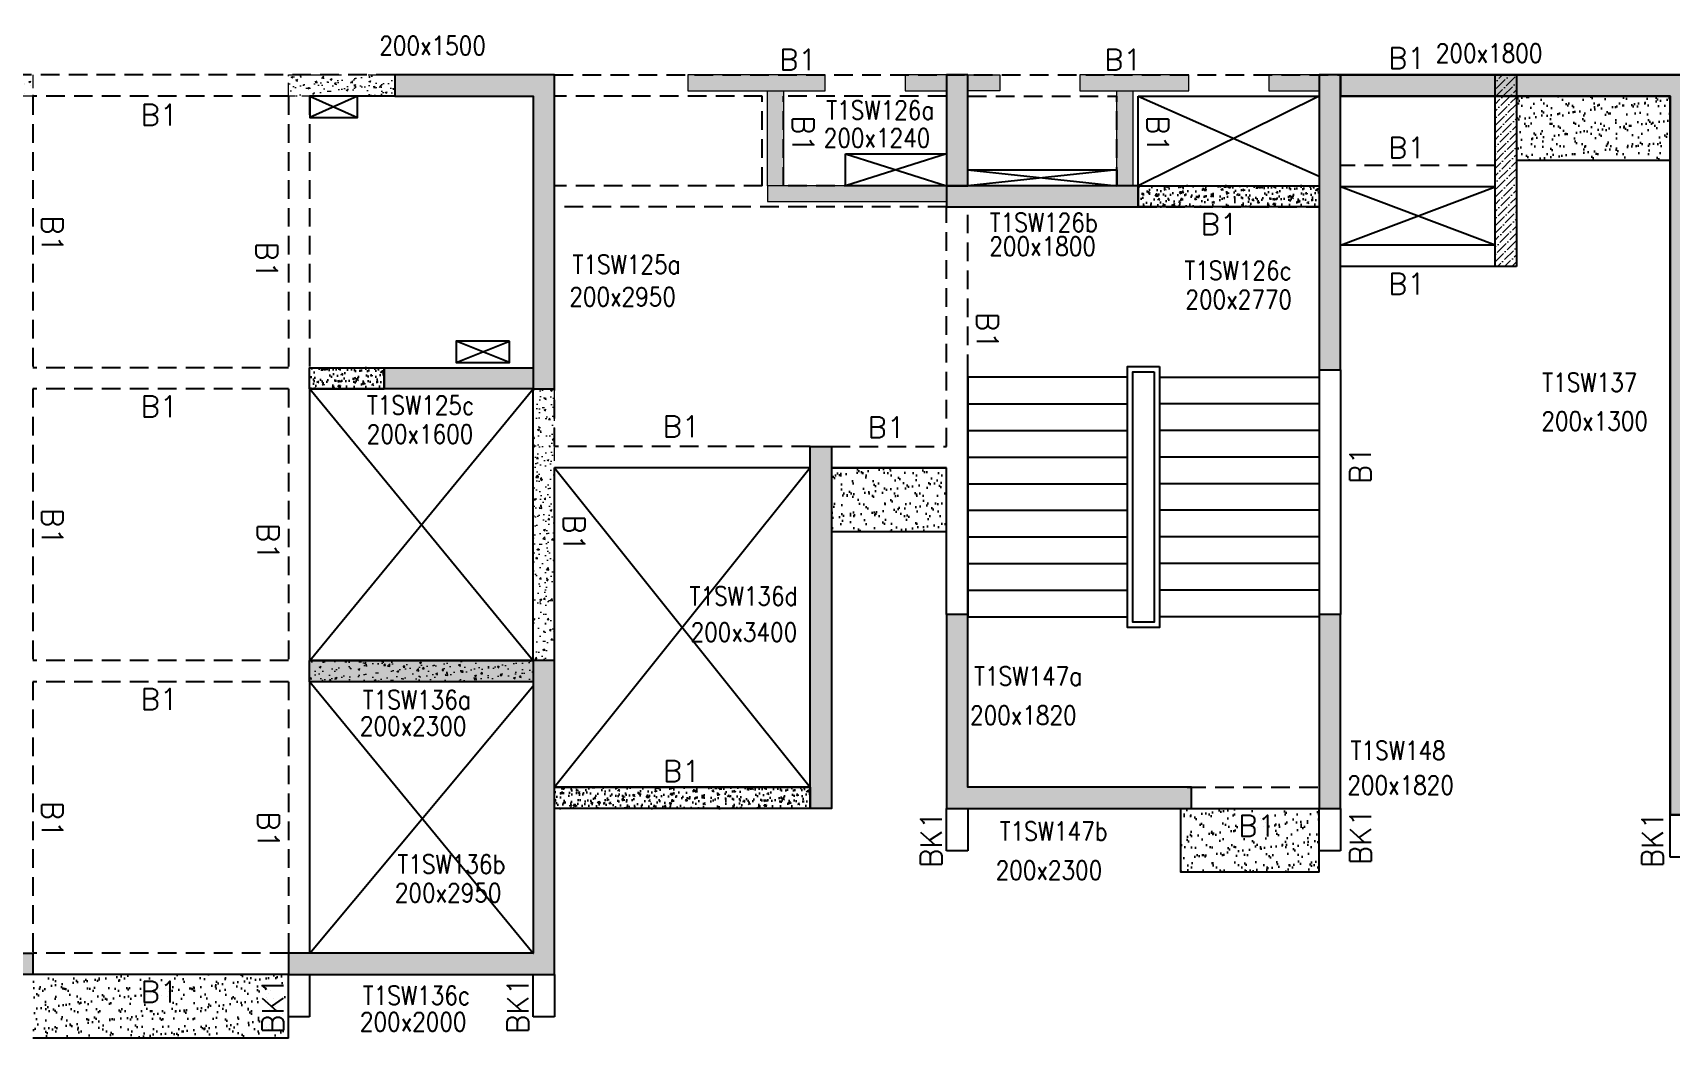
# Model space of a CAD drawing. Header units: millimetres. Extents: x 1078357 to 2594950, y -4969473 to -4636555.
# Drawn here: x 2351848 to 2367223, y -4665825 to -4656378 of the extents above; entities that cross this region are included whole.
import ezdxf

# ---------------------------------------------------------------- set-up
doc = ezdxf.new("R2010")
doc.units = ezdxf.units.MM
doc.header["$PDMODE"] = 35
for name, pattern in [('CENTER', [2, 1.25, -0.25, 0.25, -0.25]), ('CONTINOUS', [0]), ('HIDDEN', [0.375, 0.25, -0.125]), ('New Retail block$0$CONTINOUS', [0])]:
    doc.linetypes.add(name, pattern=pattern)
doc.layers.get('0').update_dxf_attribs({"lineweight": 0})
for name, color, linetype, lineweight in [('A-_ANOTDIMA_D-', 6, 'Continuous', 13), ('COL. NO.', 30, 'Continuous', 25), ('COL. SIZE', 7, 'Continuous', 25), ('HATCH', 8, 'Continuous', 30), ('Origin', 40, 'Continuous', 30), ('RCC UPSTAND', 43, 'Continuous', 30), ('S-NON STR RCC WALL', 8, 'Continuous', 0)]:
    doc.layers.add(name, color=color, linetype=linetype, lineweight=lineweight)
for name, color, linetype in [('B-200x650', 241, 'HIDDEN'), ('NON STR. RCC WALL', 6, 'Continuous'), ('S-COLUMN_SHEAR WALL', 1, 'Continuous'), ('S-CUT OUT', 3, 'Continuous'), ('S-PROJECTION', 54, 'New Retail block$0$CONTINOUS'), ('S-STAIR', 8, 'Continuous')]:
    doc.layers.add(name, color=color, linetype=linetype)
doc.styles.add('ROMANS', font='romans.shx', dxfattribs={"width": 0.85})
pattern_1 = [(50, (2313599.65, -4659626.93), (182.18467, -15.9391), [19.05, -209.55]), (355, (2313599.65, -4659626.93), (-35.2434, 191.05685), [15.24, -167.6406]), (100.45144, (2313614.83, -4659628.26), (146.94125, 175.11775), [16.19, -178.09024]), (46.1842, (2313599.65, -4659576.13), (271.079, -42.0423), [28.575, -314.325]), (96.63556, (2313622.24, -4659579.63), (237.4041, 247.4261), [24.285, -267.1356]), (351.18415, (2313599.65, -4659576.13), (237.4041, 247.4261), [22.86, -251.4597]), (21, (2313625.05, -4659588.83), (151.6144, -102.2652), [19.05, -209.55]), (326, (2313625.05, -4659588.83), (61.802, 184.188), [15.24, -167.64]), (71.45144, (2313637.68, -4659597.35), (213.4164, 81.9228), [16.19, -178.0899]), (37.5, (2313599.65, -4659626.93), (3.0886, 84.55504), [0, -165.608, 0, -170.18, 0, -168.275]), (7.5, (2313599.65, -4659626.93), (66.81966, 100.18057), [0, -97.028, 0, -161.798, 0, -64.135]), (327.5, (2313543.01, -4659626.93), (135.5906, -5.72874), [0, -63.5, 0, -198.12, 0, -262.89]), (317.5, (2313517.61, -4659626.93), (148.12918, 25.4265), [0, -82.55, 0, -131.572, 0, -186.69])]
pattern_2 = [(37.47015413, (-3912859.94, 23391802.68), (-4.72361136, 146.8264517), [0, -115.824, 0, -129.54, 0, -123.825]), (7.4701541, (-3912859.94, 23391802.68), (134.9689868, 214.9772528), [0, -62.484, 0, -104.394, 0, -40.005]), (327.47015413, (-3912953.67, 23391802.73), (237.29790347, 0.3075449), [0, -38.1, 0, -137.16, 0, -179.07]), (317.4701541, (-3912953.67, 23391802.73), (229.1017424, 66.759465), [0, -19.05, 0, -89.916, 0, -102.87])]

# ---------------------------------------------------------------- blocks, each defined once
blk = doc.blocks.new('G$CD63B60BD')
at = {"layer": 'COL. NO.', "linetype": 'Continuous', "style": 'ROMANS', "width": 0.85}
for s, p in [('T1SW126a', (75951, 6532, -320)), ('T1SW126b', (77486, 5476, -320)), ('T1SW125a', (73568, 5083, -320)), ('T1SW126c', (79314, 5025, -320)), ('T1SW137', (82673, 3974, -320)), ('T1SW125c', (71638, 3759, -320)), ('T1SW136d', (74667, 1967, 0)), ('T1SW147a', (77339, 1214, -320)), ('T1SW136a', (71599, 993, -320)), ('T1SW148', (80874, 516, -320)), ('T1SW147b', (77579, -243, -320)), ('T1SW136b', (71924, -552, -320)), ('T1SW136c', (71599, -1785, -320))]:
    blk.add_text(s, height=175, dxfattribs=at).set_placement(p)
at = {"layer": 'COL. SIZE', "linetype": 'Continuous', "style": 'ROMANS', "width": 0.85}
for s, p in [('200x1500', (71754, 7138, -320)), ('200x1800', (81674, 7067, -320)), ('200x1240', (75927, 6271, -320)), ('200x1800', (77482, 5253, -320)), ('200x2950', (73538, 4779, -320)), ('200x2770', (79323, 4753, -320)), ('200x1300', (82665, 3611, -320)), ('200x1600', (71636, 3489, -320)), ('200x3400', (74677, 1628, 0)), ('200x1820', (77301, 847, -320)), ('200x2300', (71572, 745, -320)), ('200x1820', (80843, 191, -320)), ('200x2300', (77541, -609, -320)), ('200x2950', (71900, -821, -320)), ('200x2000', (71572, -2033, -320))]:
    blk.add_text(s, height=175, dxfattribs=at).set_placement(p)

msp = doc.modelspace()

# ---------------------------------------------------------------- hatches: boundary and pattern name
at = {"ltscale": 700}
h = msp.add_hatch(dxfattribs=at)
h.set_pattern_fill('ANSI36', color=8, scale=15)
h.set_pattern_definition([(45, (3238950.164, -9363849.92), (25.25697034, 92.60889125), [119.0625, -23.8125, 0, -23.8125])])
h.paths.add_polyline_path([(2365777.8, -4658575.1), (2365777.8, -4656775.2), (2365577.8, -4656775.2), (2365577.8, -4658575.1)])
at = {"layer": 'HATCH'}
h = msp.add_hatch(dxfattribs=at)
h.set_pattern_fill('AR-SAND', color=8, scale=3, angle=179.97015)
h.set_pattern_definition([(37.4701541, (-1710615.52, 14025714.22), (-4.72361136, 146.8264517), [0, -115.824, 0, -129.54, 0, -123.825]), (7.4701541, (-1710615.52, 14025714.22), (134.9689868, 214.9772528), [0, -62.484, 0, -104.394, 0, -40.005]), (327.4701541, (-1710709.24, 14025714.27), (237.2979035, 0.3075449), [0, -38.1, 0, -137.16, 0, -179.07]), (317.4701541, (-1710709.24, 14025714.27), (229.1017424, 66.759465), [0, -19.05, 0, -89.916, 0, -102.87])])
h.paths.add_polyline_path([(2367222.7, -4656975.1), (2365777.7, -4656975), (2365777.7, -4657575.2), (2367222.7, -4657575.2)])
h = msp.add_hatch(dxfattribs=at)
h.set_pattern_fill('AR-SAND', color=8, scale=3, angle=179.97015)
h.set_pattern_definition([(37.47015413, (-2807840.23, 18709733.41), (-4.72361136, 146.8264517), [0, -115.824, 0, -129.54, 0, -123.825]), (7.4701541, (-2807840.23, 18709733.4), (134.9689868, 214.9772528), [0, -62.484, 0, -104.394, 0, -40.005]), (327.4701541, (-2807933.96, 18709733.46), (237.2979035, 0.3075449), [0, -38.1, 0, -137.16, 0, -179.07]), (317.4701541, (-2807933.96, 18709733.46), (229.1017424, 66.759465), [0, -19.05, 0, -89.916, 0, -102.87])])
h.paths.add_polyline_path([(2360427.7, -4660465.1), (2359347.7, -4660465.1), (2359347.7, -4661065.1), (2360427.7, -4661065.1)])
h = msp.add_hatch(dxfattribs=at)
h.set_pattern_fill('AR-SAND', color=8, scale=3, angle=179.97015)
h.set_pattern_definition(pattern_2)
h.paths.add_polyline_path([(2363927.7, -4664263.5), (2362627.7, -4664265.1), (2362627.7, -4663665.1), (2362687.7, -4663665.1), (2362727.7, -4663665.1), (2363927.7, -4663665.1), (2363927.7, -4664263.5)], is_closed=False)
h.paths.add_polyline_path([(2363520.4, -4663678.6), (2363153.8, -4663678.6), (2363153.8, -4663978.6), (2363520.4, -4663978.6)], flags=24)
h = msp.add_hatch(dxfattribs=at)
h.set_pattern_fill('AR-SAND', color=8, scale=3, angle=179.97015)
h.set_pattern_definition(pattern_2)
h.paths.add_polyline_path([(2351847.7, -4665225.1), (2354247.7, -4665225.1), (2354247.7, -4665825.1), (2351847.7, -4665825.1)])
at = {"layer": 'RCC UPSTAND', "linetype": 'CENTER', "ltscale": 700}
h = msp.add_hatch(dxfattribs=at)
h.set_pattern_fill('HONEY', color=8, scale=15)
h.set_pattern_definition([(0, (2286047.657, -4750426.6), (71.4375, 41.24446), [47.625, -95.25]), (120, (2286047.657, -4750426.6), (-71.4375, 41.24446), [47.625, -95.25]), (60, (2286047.657, -4750426.6), (2e-07, 82.48892), [-95.25, 47.625])])
h.paths.add_polyline_path([(2328072.7, -4648025.1), (2328072.7, -4647825.1), (2333472.7, -4647825.1), (2333472.7, -4652625.1), (2335922.7, -4652625.1), (2335922.7, -4647825.1), (2346522.7, -4647825.1), (2346522.7, -4652625.1), (2348972.7, -4652625.1), (2348972.7, -4647825.1), (2359572.7, -4647825.1), (2359572.7, -4652625.1), (2362022.7, -4652625.1), (2362022.7, -4647825.1), (2372622.7, -4647825.1), (2372622.7, -4652625.1), (2373947.7, -4652625.1), (2373947.7, -4654775.1), (2370072.7, -4654775.1), (2370072.7, -4656775.1), (2373947.7, -4656775.1), (2373947.7, -4658925.1), (2372622.7, -4658925.1), (2372622.7, -4663725.1), (2367222.7, -4663725.1), (2367222.7, -4656975.2), (2364127.7, -4656975.2), (2364127.7, -4656775.2), (2367422.7, -4656775.2), (2367422.7, -4663525.1), (2372422.7, -4663525.1), (2372422.7, -4658725.1), (2373747.7, -4658725.1), (2373747.7, -4656975.1), (2369872.7, -4656975.1), (2369872.7, -4654575.1), (2373747.7, -4654575.1), (2373747.7, -4652825.1), (2372422.7, -4652825.1), (2372422.7, -4648025.1), (2362222.7, -4648025.1), (2362222.7, -4652825.1), (2359372.7, -4652825.1), (2359372.7, -4648025.1), (2349172.7, -4648025.1), (2349172.7, -4652825.1), (2346322.7, -4652825.1), (2346322.7, -4648025.1), (2336122.7, -4648025.1), (2336122.7, -4652825.1), (2333272.7, -4652825.1), (2333272.7, -4648025.1)])
at = {"layer": 'RCC UPSTAND'}
h = msp.add_hatch(dxfattribs=at)
h.set_pattern_fill('AR-CONC', color=8, scale=20, angle=90)
h.set_pattern_definition([(140, (-845772.27, -7195234.71), (12.550427, 143.4520365), [15, -165]), (85, (-845772.27, -7195234.71), (-150.438427, -27.7502667), [12, -132]), (190.4514445, (-845771.23, -7195222.76), (-137.887998, 115.7017693), [12.7480384, -140.2284224]), (136.1842, (-845812.27, -7195234.71), (33.103856, 213.448266), [22.5, -247.5]), (186.6356355, (-845809.51, -7195216.93), (-194.82372, 186.932389), [19.122068, -210.342752]), (81.184164, (-845812.27, -7195234.71), (-194.82372, 186.932389), [18, -198]), (111, (-845802.27, -7195214.71), (80.523778, 119.3814104), [15, -165]), (56, (-845802.27, -7195214.71), (-145.030009, 48.6630664), [12, -132]), (161.4514447, (-845795.56, -7195204.76), (-64.5062306, 168.0444753), [12.748038, -140.2284224]), (127.5, (-845772.27, -7195234.713), (-66.57877077, 2.43197106), [0, -130.4, 0, -134, 0, -132.5]), (97.5, (-845772.27, -7195234.71), (-78.8823424, 52.6139075), [0, -76.4, 0, -127.4, 0, -50.5]), (57.5, (-845772.27, -7195279.313), (4.51097435, 106.7644872), [0, -50, 0, -156, 0, -207]), (47.5, (-845772.27, -7195299.31), (-20.0209965, 116.6372339), [0, -65, 0, -103.6, 0, -147])])
h.paths.add_polyline_path([(2363927.7, -4657815.2), (2363927.7, -4658015.2), (2362227.7, -4658015.2), (2362227.7, -4657815.2)])
h = msp.add_hatch(dxfattribs=at)
h.set_pattern_fill('AR-CONC', color=8, scale=20, angle=90)
h.set_pattern_definition([(140, (-854552.25, -7196944.72), (12.550427, 143.4520365), [15, -165]), (85, (-854552.25, -7196944.72), (-150.438427, -27.7502667), [12, -132]), (190.4514445, (-854551.2, -7196932.77), (-137.887998, 115.7017693), [12.7480384, -140.2284224]), (136.1842, (-854592.25, -7196944.72), (33.103856, 213.448266), [22.5, -247.5]), (186.6356355, (-854589.49, -7196926.93), (-194.82372, 186.932389), [19.122068, -210.342752]), (81.184164, (-854592.25, -7196944.72), (-194.82372, 186.932389), [18, -198]), (111, (-854582.25, -7196924.72), (80.523778, 119.3814104), [15, -165]), (56, (-854582.25, -7196924.72), (-145.030009, 48.6630664), [12, -132]), (161.4514447, (-854575.54, -7196914.77), (-64.5062306, 168.0444753), [12.748038, -140.2284224]), (127.5, (-854552.247, -7196944.72), (-66.57877077, 2.43197106), [0, -130.4, 0, -134, 0, -132.5]), (97.5, (-854552.25, -7196944.72), (-78.8823424, 52.6139075), [0, -76.4, 0, -127.4, 0, -50.5]), (57.5, (-854552.247, -7196989.32), (4.51097435, 106.7644872), [0, -50, 0, -156, 0, -207]), (47.5, (-854552.25, -7197009.32), (-20.0209965, 116.6372339), [0, -65, 0, -103.6, 0, -147])])
h.paths.add_polyline_path([(2355147.8, -4659525.2), (2355147.8, -4659725.2), (2354447.7, -4659725.2), (2354447.7, -4659525.2)])
h = msp.add_hatch(dxfattribs=at)
h.set_pattern_fill('AR-CONC', color=8, scale=20, angle=90)
h.set_pattern_definition([(140, (-850552.24, -7200884.71), (12.550427, 143.4520365), [15, -165]), (85, (-850552.24, -7200884.71), (-150.438427, -27.7502667), [12, -132]), (190.4514445, (-850551.2, -7200872.76), (-137.887998, 115.7017693), [12.7480384, -140.2284224]), (136.1842, (-850592.24, -7200884.71), (33.103856, 213.448266), [22.5, -247.5]), (186.6356355, (-850589.48, -7200866.92), (-194.82372, 186.932389), [19.122068, -210.342752]), (81.184164, (-850592.24, -7200884.7), (-194.82372, 186.932389), [18, -198]), (111, (-850582.24, -7200864.71), (80.523778, 119.3814104), [15, -165]), (56, (-850582.24, -7200864.71), (-145.030009, 48.6630664), [12, -132]), (161.4514447, (-850575.53, -7200854.76), (-64.5062306, 168.0444753), [12.748038, -140.2284224]), (127.5, (-850552.243, -7200884.71), (-66.57877077, 2.43197106), [0, -130.4, 0, -134, 0, -132.5]), (97.5, (-850552.24, -7200884.71), (-78.8823424, 52.6139075), [0, -76.4, 0, -127.4, 0, -50.5]), (57.5, (-850552.243, -7200929.31), (4.51097435, 106.7644872), [0, -50, 0, -156, 0, -207]), (47.5, (-850552.24, -7200949.31), (-20.0209965, 116.6372339), [0, -65, 0, -103.6, 0, -147])])
h.paths.add_polyline_path([(2359147.8, -4663465.2), (2359147.8, -4663665.2), (2356747.7, -4663665.2), (2356747.7, -4663465.2)])
at = {"layer": 'S-COLUMN_SHEAR WALL', "lineweight": 25}
h = msp.add_hatch(color=1, dxfattribs=at)
h.dxf.hatch_style = 1
h.paths.add_polyline_path([(2355247.8, -4656975.2), (2356547.8, -4656975.2), (2356547.8, -4659725.2), (2356747.8, -4659725.2), (2356747.8, -4656775.2), (2355247.8, -4656775.2)])
h = msp.add_hatch(color=1, dxfattribs=at)
h.dxf.hatch_style = 1
h.paths.add_polyline_path([(2360627.7, -4656775.2), (2360427.7, -4656775.2), (2360427.7, -4657815.2), (2360627.7, -4657815.2)])
h = msp.add_hatch(color=1, dxfattribs=at)
h.dxf.hatch_style = 1
h.paths.add_polyline_path([(2364127.8, -4656775.2), (2363927.8, -4656775.2), (2363927.8, -4659545.2), (2364127.8, -4659545.2)])
h = msp.add_hatch(color=1, dxfattribs=at)
h.dxf.hatch_style = 1
h.paths.add_polyline_path([(2360427.7, -4658015.2), (2362227.7, -4658015.2), (2362227.7, -4657815.2), (2360427.7, -4657815.2)])
h = msp.add_hatch(color=1, dxfattribs=at)
h.dxf.hatch_style = 1
h.paths.add_polyline_path([(2351647.8, -4662275.2), (2351647.8, -4662475.2), (2349547.7, -4662475.2), (2349547.7, -4665025.2), (2351847.8, -4665025.2), (2351847.8, -4665225.2), (2349347.7, -4665225.2), (2349347.8, -4659525.2), (2349547.8, -4659525.2), (2349547.7, -4662275.2)])
h = msp.add_hatch(color=1, dxfattribs=at)
h.dxf.hatch_style = 1
h.paths.add_polyline_path([(2356547.8, -4659525.2), (2356547.8, -4659725.2), (2355147.8, -4659725.2), (2355147.8, -4659525.2)])
h = msp.add_hatch(color=1, dxfattribs=at)
h.dxf.hatch_style = 1
h.paths.add_polyline_path([(2359147.8, -4660265.2), (2359147.8, -4663665.2), (2359347.8, -4663665.2), (2359347.8, -4660265.2)])
h = msp.add_hatch(color=1, dxfattribs=at)
h.dxf.hatch_style = 1
h.paths.add_polyline_path([(2360427.7, -4663665.2), (2362727.7, -4663665.2), (2362727.7, -4663465.2), (2360627.7, -4663465.2), (2360627.7, -4661845.2), (2360427.7, -4661845.2)])
h = msp.add_hatch(color=1, dxfattribs=at)
h.dxf.hatch_style = 1
h.paths.add_polyline_path([(2364127.8, -4661845.2), (2363927.8, -4661845.2), (2363927.8, -4663665.2), (2364127.8, -4663665.2)])
h = msp.add_hatch(color=1, dxfattribs=at)
h.dxf.hatch_style = 1
h.paths.add_polyline_path([(2354247.8, -4665225.2), (2356747.7, -4665225.2), (2356747.7, -4662275.2), (2356547.7, -4662275.1), (2356547.7, -4662475.1), (2356547.7, -4665025.2), (2354247.8, -4665025.2), (2354247.8, -4665225.2)], is_closed=False)
h = msp.add_hatch(color=1, dxfattribs=at)
h.dxf.hatch_style = 1
h.paths.add_polyline_path([(2354247.8, -4665225.2), (2356747.7, -4665225.2), (2356747.7, -4662275.2), (2356547.7, -4662275.1), (2356547.7, -4665025.2), (2354247.8, -4665025.2), (2354247.8, -4665225.2)], is_closed=False)
h = msp.add_hatch(color=1, dxfattribs=at)
h.dxf.hatch_style = 1
h.paths.add_polyline_path([(2354447.7, -4662275.1), (2356547.7, -4662275.1), (2356547.7, -4662475.1), (2354447.7, -4662475.1)])
at = {"layer": 'S-NON STR RCC WALL', "linetype": 'HIDDEN', "ltscale": 500}
h = msp.add_hatch(dxfattribs=at)
h.set_pattern_fill('AR-CONC', color=256, angle=180)
h.set_pattern_definition([(50, (1219874.92, 24392.26), (182.184669, -15.9390855), [19.05, -209.55]), (355, (1219874.92, 24392.26), (-35.2434214, 191.056845), [15.24, -167.640584]), (100.4514447, (1219890.1, 24390.93), (146.941247, 175.117752), [16.190009, -178.0902446]), (46.1842, (1219874.92, 24443.06), (271.079041, -42.042328), [28.575, -314.325]), (96.6355576, (1219897.5, 24439.56), (237.404134, 247.426125), [24.285023, -267.135608]), (351.184151, (1219874.92, 24443.06), (237.404134, 247.426125), [22.859967, -251.459732]), (21, (1219900.32, 24430.36), (151.6143913, -102.265198), [19.05, -209.55]), (326, (1219900.32, 24430.36), (61.802028, 184.187966), [15.24, -167.64]), (71.451445, (1219912.95, 24421.84), (213.416419, 81.922769), [16.190009, -178.0899376]), (37.5, (1219874.92, 24392.26), (3.08860325, 84.5550389), [0, -165.608, 0, -170.18, 0, -168.275]), (7.5, (1219874.92, 24392.26), (66.8196625, 100.1805748), [0, -97.028, 0, -161.798, 0, -64.135]), (327.5, (1219818.276, 24392.26), (135.5905952, -5.728744), [0, -63.5, 0, -198.12, 0, -262.89]), (317.5, (1219792.88, 24392.26), (148.1291814, 25.426491), [0, -82.55, 0, -131.572, 0, -186.69])])
h.paths.add_polyline_path([(2350747.8, -4656775.2), (2351847.8, -4656775.2), (2351847.8, -4656975.2), (2350747.8, -4656975.2)])
h = msp.add_hatch(dxfattribs=at)
h.set_pattern_fill('AR-CONC', color=256, angle=180)
h.set_pattern_definition([(50, (1216374.93, 24392.26), (182.184669, -15.9390855), [19.05, -209.55]), (355, (1216374.93, 24392.26), (-35.2434214, 191.056845), [15.24, -167.640584]), (100.4514447, (1216390.12, 24390.93), (146.941247, 175.117752), [16.190009, -178.0902446]), (46.1842, (1216374.93, 24443.06), (271.079041, -42.042328), [28.575, -314.325]), (96.6355576, (1216397.52, 24439.56), (237.404134, 247.426125), [24.285023, -267.135608]), (351.184151, (1216374.93, 24443.06), (237.404134, 247.426125), [22.859967, -251.459732]), (21, (1216400.33, 24430.36), (151.6143913, -102.265198), [19.05, -209.55]), (326, (1216400.33, 24430.36), (61.802028, 184.187966), [15.24, -167.64]), (71.451445, (1216412.97, 24421.84), (213.416419, 81.922769), [16.190009, -178.0899376]), (37.5, (1216374.934, 24392.26), (3.08860325, 84.5550389), [0, -165.608, 0, -170.18, 0, -168.275]), (7.5, (1216374.93, 24392.26), (66.8196625, 100.1805748), [0, -97.028, 0, -161.798, 0, -64.135]), (327.5, (1216318.29, 24392.26), (135.5905952, -5.728744), [0, -63.5, 0, -198.12, 0, -262.89]), (317.5, (1216292.89, 24392.26), (148.1291814, 25.426491), [0, -82.55, 0, -131.572, 0, -186.69])])
h.paths.add_polyline_path([(2354247.8, -4656775.2), (2355247.8, -4656775.2), (2355247.8, -4656975.2), (2354247.8, -4656975.2)])
at = {"layer": 'S-NON STR RCC WALL', "ltscale": 700}
h = msp.add_hatch(dxfattribs=at)
h.set_pattern_fill('AR-CONC', color=256, angle=180)
h.set_pattern_definition([(50, (1208031.53, -73309.23), (182.184669, -15.9390855), [19.05, -209.55]), (355, (1208031.53, -73309.23), (-35.2434214, 191.056845), [15.24, -167.640584]), (100.4514447, (1208046.72, -73310.56), (146.941247, 175.117752), [16.190009, -178.0902446]), (46.1842, (1208031.53, -73258.43), (271.079041, -42.042328), [28.575, -314.325]), (96.6355576, (1208054.12, -73261.93), (237.404134, 247.426125), [24.285023, -267.135608]), (351.184151, (1208031.53, -73258.43), (237.404134, 247.426125), [22.859967, -251.459732]), (21, (1208056.93, -73271.13), (151.6143913, -102.265198), [19.05, -209.55]), (326, (1208056.93, -73271.13), (61.802028, 184.187966), [15.24, -167.64]), (71.451445, (1208069.57, -73279.65), (213.416419, 81.922769), [16.190009, -178.0899376]), (37.5, (1208031.535, -73309.23), (3.08860325, 84.5550389), [0, -165.608, 0, -170.18, 0, -168.275]), (7.5, (1208031.535, -73309.23), (66.8196625, 100.1805748), [0, -97.028, 0, -161.798, 0, -64.135]), (327.5, (1207974.89, -73309.23), (135.5905952, -5.728744), [0, -63.5, 0, -198.12, 0, -262.89]), (317.5, (1207949.49, -73309.23), (148.1291814, 25.426491), [0, -82.55, 0, -131.572, 0, -186.69])])
h.paths.add_polyline_path([(2363452.8, -4656925.2), (2363927.8, -4656925.2), (2363927.8, -4656775.2), (2363452.8, -4656775.2)])
h.paths.add_polyline_path([(2358747.8, -4656925.2), (2358897.8, -4656925.2), (2358897.8, -4657815.2), (2358747.8, -4657815.2)])
h.paths.add_polyline_path([(2361677.8, -4656925.2), (2362702.8, -4656925.2), (2362702.8, -4656775.2), (2361677.8, -4656775.2)])
h.paths.add_polyline_path([(2360627.8, -4656775.2), (2360927.8, -4656775.2), (2360927.8, -4656925.2), (2360627.8, -4656925.2)])
h.paths.add_polyline_path([(2358747.8, -4657965.2), (2360427.8, -4657965.2), (2360427.8, -4657815.2), (2358747.8, -4657815.2)])
h.paths.add_polyline_path([(2360037.8, -4656925.2), (2360427.8, -4656925.2), (2360427.8, -4656775.2), (2360037.8, -4656775.2)])
h.paths.add_polyline_path([(2357997.8, -4656925.2), (2359287.8, -4656925.2), (2359287.8, -4656775.2), (2357997.8, -4656775.2)])
h.paths.add_polyline_path([(2362027.8, -4656925.2), (2362177.8, -4656925.2), (2362177.8, -4657815.2), (2362027.8, -4657815.2)])
at = {"layer": 'S-NON STR RCC WALL', "linetype": 'HIDDEN', "ltscale": 500}
h = msp.add_hatch(dxfattribs=at)
h.set_pattern_fill('AR-CONC', color=256, angle=180)
h.set_pattern_definition(pattern_1)
h.paths.add_polyline_path([(2356747.8, -4659725.2), (2356547.8, -4659725.2), (2356547.8, -4662275.2), (2356747.8, -4662275.2)])
h = msp.add_hatch(dxfattribs=at)
h.set_pattern_fill('AR-CONC', color=256, angle=180)
h.set_pattern_definition(pattern_1)
h.paths.add_polyline_path([(2354447.8, -4662275.2), (2356547.8, -4662275.2), (2356547.8, -4662475.2), (2354447.8, -4662475.2)])

# ---------------------------------------------------------------- linework, layer by layer
at = {"layer": 'B-200x650', "linetype": 'HIDDEN', "ltscale": 700}
for p, q in [((2355247.8, -4656775.1, 0), (2350747.8, -4656775.1, 0)), ((2356747.7, -4656775.1, 0), (2365577.7, -4656775.1, 0)), ((2365777.7, -4656775.1, 0), (2369772.7, -4656775.1, 0)), ((2351847.7, -4656975.1, 0), (2351847.7, -4659525.1, 0)), ((2354247.7, -4656975.1, 0), (2351847.7, -4656975.1, 0)), ((2354247.7, -4656975.1, 0), (2354247.7, -4659525.1, 0)), ((2354447.7, -4656975.1, 0), (2354447.7, -4659525.1, 0)), ((2358697.8, -4656975.1, 0), (2356747.7, -4656975.1, 0)), ((2358697.8, -4657815.1, 0), (2358697.8, -4656975.1, 0)), ((2360427.7, -4656975.1, 0), (2358897.8, -4656975.1, 0)), ((2358897.8, -4657815.1, 0), (2358897.8, -4656975.1, 0)), ((2360627.7, -4656975.1, 0), (2362027.7, -4656975.1, 0)), ((2362027.7, -4657815.1, 0), (2362027.7, -4656975.1, 0)), ((2364127.8, -4656975.1, 0), (2365577.7, -4656975.1, 0)), ((2365577.7, -4657625.1, 0), (2364127.7, -4657625.1, 0)), ((2358697.8, -4657815.1, 0), (2356747.8, -4657815.1, 0)), ((2360427.7, -4657815.1, 0), (2358897.8, -4657815.1, 0)), ((2360427.7, -4658015.1, 0), (2356747.8, -4658015.1, 0)), ((2360427.7, -4660265.1, 0), (2360427.7, -4658015.1, 0)), ((2360627.7, -4659575.1, 0), (2360627.7, -4658015.1, 0)), ((2362227.7, -4658015.2, 0), (2363927.7, -4658015.2, 0)), ((2354247.7, -4659525.1, 0), (2351847.7, -4659525.1, 0)), ((2354447.7, -4659525.1, 0), (2355147.8, -4659525.1, 0)), ((2351847.7, -4659725.1, 0), (2351847.7, -4662275.1, 0)), ((2354247.7, -4659725.1, 0), (2351847.7, -4659725.1, 0)), ((2354247.7, -4659725.1, 0), (2354247.7, -4662275.1, 0)), ((2356747.7, -4660265.1, 0), (2356747.7, -4659725.1, 0)), ((2359147.8, -4660265.1, 0), (2356747.7, -4660265.1, 0)), ((2359347.8, -4660265.1, 0), (2360427.7, -4660265.1, 0)), ((2354247.7, -4662275.1, 0), (2351847.7, -4662275.1, 0)), ((2351847.7, -4662475.1, 0), (2351847.7, -4665065.1, 0)), ((2354247.7, -4662475.1, 0), (2351847.7, -4662475.1, 0)), ((2354247.7, -4662475.1, 0), (2354247.7, -4665065.1, 0)), ((2362687.7, -4663465.1, 0), (2363927.7, -4663465.1, 0)), ((2354247.7, -4665025.1, 0), (2351847.7, -4665025.1, 0))]:
    msp.add_line(p, q, dxfattribs=at)
at = {"layer": 'B-200x650', "linetype": 'CONTINOUS', "ltscale": 700}
for p, q in [((2355247.8, -4656975.1, 0), (2354447.7, -4656975.1, 0)), ((2362227.7, -4657815.1, 0), (2362227.7, -4656975.1, 0)), ((2362227.7, -4656975.1, 0), (2363927.8, -4656975.1, 0)), ((2365777.7, -4656975.1, 0), (2367222.8, -4656975.1, 0)), ((2362227.7, -4657815.2, 0), (2363927.7, -4657815.2, 0)), ((2360627.7, -4661845.1, 0), (2360627.7, -4659575.1, 0)), ((2354447.7, -4659725.1, 0), (2354447.7, -4662275.1, 0)), ((2354447.7, -4659725.1, 0), (2355147.8, -4659725.2, 0)), ((2356547.7, -4662275.1, 0), (2356547.7, -4659725.1, 0)), ((2359147.8, -4660465.1, 0), (2356747.7, -4660465.1, 0)), ((2356747.7, -4662275.1, 0), (2356747.7, -4660465.1, 0)), ((2359347.8, -4660465.1, 0), (2360427.7, -4660465.1, 0)), ((2360427.7, -4661845.1, 0), (2360427.7, -4660465.1, 0)), ((2356547.7, -4662275.1, 0), (2354447.7, -4662275.1, 0)), ((2354447.7, -4662475.1, 0), (2354447.7, -4665025.1, 0)), ((2356547.7, -4662475.1, 0), (2354447.7, -4662475.1, 0)), ((2359147.8, -4663465.1, 0), (2356747.7, -4663465.1, 0)), ((2359147.8, -4663665.2, 0), (2356747.7, -4663665.2, 0)), ((2360427.7, -4664065.1, 0), (2360427.7, -4663665.1, 0)), ((2360627.7, -4663665.1, 0), (2360627.7, -4664065.1, 0)), ((2362687.7, -4663665.1, 0), (2363927.7, -4663665.1, 0)), ((2363927.7, -4664065.1, 0), (2363927.7, -4663665.1, 0)), ((2364127.7, -4663665.1, 0), (2364127.7, -4664065.1, 0)), ((2367222.7, -4664125.1, 0), (2367222.7, -4663725.1, 0)), ((2360627.7, -4664065.1, 0), (2360427.7, -4664065.1, 0)), ((2364127.7, -4664065.1, 0), (2363927.7, -4664065.1, 0)), ((2367422.7, -4664125.1, 0), (2367222.7, -4664125.1, 0)), ((2354247.7, -4665225.1, 0), (2351847.7, -4665225.1, 0)), ((2354247.7, -4665625.1, 0), (2354247.7, -4665225.1, 0)), ((2354447.7, -4665225.1, 0), (2354447.7, -4665625.1, 0)), ((2356547.7, -4665625.1, 0), (2356547.7, -4665225.1, 0)), ((2356747.7, -4665225.1, 0), (2356747.7, -4665625.1, 0)), ((2354447.7, -4665625.1, 0), (2354247.7, -4665625.1, 0)), ((2356747.7, -4665625.1, 0), (2356547.7, -4665625.1, 0))]:
    msp.add_line(p, q, dxfattribs=at)
at = {"layer": 'B-200x650', "linetype": 'Continuous', "ltscale": 700}
for p, q in [((2365577.7, -4657825.1, 0), (2364127.7, -4657825.1, 0)), ((2365577.7, -4658375.1, 0), (2364127.7, -4658375.1, 0)), ((2365577.7, -4658575.1, 0), (2364127.7, -4658575.1, 0)), ((2363927.8, -4659545.1, 0), (2363927.8, -4661845.1, 0)), ((2364127.8, -4659545.1, 0), (2364127.8, -4661845.1, 0))]:
    msp.add_line(p, q, dxfattribs=at)
at = {"layer": 'NON STR. RCC WALL', "elevation": 0}
for points in [[(2363927.7, -4657815.2), (2363927.7, -4658015.2), (2362227.7, -4658015.2), (2362227.7, -4657815.2)], [(2355147.8, -4659525.2), (2355147.8, -4659725.2), (2354447.7, -4659725.2), (2354447.7, -4659525.2)], [(2359147.8, -4663465.2), (2359147.8, -4663665.2), (2356747.7, -4663665.2), (2356747.7, -4663465.2)]]:
    msp.add_lwpolyline(points, close=True, dxfattribs=at)
at = {"layer": 'Origin', "ltscale": 700}
msp.add_point((2356547.7, -4665025.2, 0), dxfattribs=at)
at = {"layer": 'RCC UPSTAND', "color": 1, "elevation": 0}
msp.add_lwpolyline([(2372622.7, -4663725.1), (2367222.7, -4663725.1), (2367222.7, -4656975.2), (2364127.7, -4656975.2), (2364127.7, -4656775.2), (2367422.7, -4656775.2)], dxfattribs=at)
at = {"layer": 'S-COLUMN_SHEAR WALL', "color": 1, "lineweight": 25}
msp.add_line((2362227.7, -4657815.2, 0), (2362227.7, -4658015.2, 0), dxfattribs=at)
at = {"layer": 'S-COLUMN_SHEAR WALL', "color": 1, "lineweight": 25, "elevation": 0}
for points in [[(2355247.8, -4656975.2), (2356547.8, -4656975.2), (2356547.8, -4659725.2), (2356747.8, -4659725.2), (2356747.8, -4656775.2), (2355247.8, -4656775.2), (2355247.8, -4656975.2)], [(2354247.8, -4665225.2), (2356747.7, -4665225.2), (2356747.7, -4662275.2), (2356547.7, -4662275.1), (2356547.7, -4665025.2), (2354247.8, -4665025.2), (2354247.8, -4665225.2)]]:
    msp.add_lwpolyline(points, dxfattribs=at)
for points in [[(2360627.7, -4656775.2), (2360427.7, -4656775.2), (2360427.7, -4657815.2), (2360627.7, -4657815.2)], [(2364127.8, -4656775.2), (2363927.8, -4656775.2), (2363927.7, -4659545.2), (2364127.7, -4659545.2)], [(2365777.8, -4658575.1), (2365577.8, -4658575.1), (2365577.8, -4656775.2), (2365777.8, -4656775.2)], [(2360427.7, -4658015.2), (2362227.7, -4658015.2), (2362227.7, -4657815.2), (2360427.7, -4657815.2)], [(2351647.8, -4662275.2), (2351647.8, -4662475.2), (2349547.7, -4662475.2), (2349547.7, -4665025.2), (2351847.8, -4665025.2), (2351847.8, -4665225.2), (2349347.7, -4665225.2), (2349347.8, -4659525.2), (2349547.8, -4659525.2), (2349547.7, -4662275.2)], [(2356547.8, -4659525.2), (2356547.8, -4659725.2), (2355147.8, -4659725.2), (2355147.8, -4659525.2)], [(2359147.8, -4660265.2), (2359347.8, -4660265.2), (2359347.8, -4663665.2), (2359147.8, -4663665.2)], [(2360427.7, -4663665.2), (2362727.7, -4663665.2), (2362727.7, -4663465.2), (2360627.7, -4663465.2), (2360627.7, -4661845.2), (2360427.7, -4661845.2)], [(2364127.8, -4661845.2), (2363927.8, -4661845.2), (2363927.8, -4663665.2), (2364127.8, -4663665.2)], [(2354447.7, -4662275.1), (2356547.7, -4662275.1), (2356547.7, -4662475.1), (2354447.7, -4662475.1)]]:
    msp.add_lwpolyline(points, close=True, dxfattribs=at)
at = {"layer": 'S-CUT OUT', "ltscale": 700}
for p, q in [((2354447.8, -4656975.1, 0), (2354897.8, -4657175.1, 0)), ((2354897.8, -4656975.1, 0), (2354447.8, -4657175.1, 0)), ((2355822.8, -4659475.1, 0), (2356322.8, -4659275.1, 0)), ((2356322.8, -4659475.1, 0), (2355822.8, -4659275.1, 0))]:
    msp.add_line(p, q, dxfattribs=at)
at = {"layer": 'S-CUT OUT'}
for p, q in [((2362227.8, -4656975.2, 0), (2363927.8, -4657725.2, 0)), ((2363927.8, -4656975.2, 0), (2362227.8, -4657815.2, 0)), ((2359477.8, -4657515.1, 0), (2360427.8, -4657815.2, 0)), ((2360427.8, -4657515.1, 0), (2359477.8, -4657815.1, 0)), ((2362027.8, -4657665.1, 0), (2360627.8, -4657815.2, 0)), ((2360627.8, -4657665.1, 0), (2362027.8, -4657815.2, 0)), ((2364127.8, -4658375.1, 0), (2365577.8, -4657825.1, 0)), ((2365577.8, -4658375.1, 0), (2364127.8, -4657825.1, 0))]:
    msp.add_line(p, q, dxfattribs=at)
at = {"layer": 'S-CUT OUT', "ltscale": 700, "elevation": 0}
for points in [[(2354897.8, -4656975.1), (2354447.8, -4656975.1), (2354447.8, -4657175.1), (2354897.8, -4657175.1)], [(2356322.8, -4659275.1), (2355822.8, -4659275.1), (2355822.8, -4659475.1), (2356322.8, -4659475.1)]]:
    msp.add_lwpolyline(points, close=True, dxfattribs=at)
at = {"layer": 'S-CUT OUT', "elevation": 0}
for points in [[(2359477.8, -4657515.1), (2360427.8, -4657515.1), (2360427.8, -4657815.1), (2359477.8, -4657815.1)], [(2360627.8, -4657665.1), (2362027.8, -4657665.1), (2362027.8, -4657815.1), (2360627.8, -4657815.1)]]:
    msp.add_lwpolyline(points, close=True, dxfattribs=at)
for points in [[(2354447.8, -4662275.2), (2356547.8, -4659725.2)], [(2354447.8, -4659725.2), (2356547.8, -4662275.2)], [(2359147.8, -4660465.2), (2356747.8, -4663465.2)], [(2356747.8, -4660465.2), (2359147.8, -4663465.2)], [(2354447.8, -4662475.2), (2356547.8, -4665025.2)], [(2354447.8, -4665025.2), (2356547.8, -4662515.1)]]:
    msp.add_lwpolyline(points, dxfattribs=at)
at = {"layer": 'S-NON STR RCC WALL', "linetype": 'HIDDEN', "ltscale": 500, "elevation": 0}
for points in [[(2350747.8, -4656775.2), (2351847.8, -4656775.2), (2351847.8, -4656975.2), (2350747.8, -4656975.2)], [(2354247.8, -4656775.2), (2355247.8, -4656775.2), (2355247.8, -4656975.2), (2354247.8, -4656975.2)], [(2356747.8, -4659725.2), (2356547.8, -4659725.2), (2356547.8, -4662275.2), (2356747.8, -4662275.2)], [(2354447.8, -4662275.2), (2356547.8, -4662275.2), (2356547.8, -4662475.2), (2354447.8, -4662475.2)]]:
    msp.add_lwpolyline(points, close=True, dxfattribs=at)
at = {"layer": 'S-NON STR RCC WALL', "ltscale": 700, "elevation": 0}
for points in [[(2357997.8, -4656925.2), (2359287.8, -4656925.2), (2359287.8, -4656775.2), (2357997.8, -4656775.2)], [(2360037.8, -4656925.2), (2360427.8, -4656925.2), (2360427.8, -4656775.2), (2360037.8, -4656775.2)], [(2360627.8, -4656775.2), (2360927.8, -4656775.2), (2360927.8, -4656925.2), (2360627.8, -4656925.2)], [(2361677.8, -4656925.2), (2362702.8, -4656925.2), (2362702.8, -4656775.2), (2361677.8, -4656775.2)], [(2363452.8, -4656925.2), (2363927.8, -4656925.2), (2363927.8, -4656775.2), (2363452.8, -4656775.2)], [(2358747.8, -4656925.2), (2358897.8, -4656925.2), (2358897.8, -4657815.2), (2358747.8, -4657815.2)], [(2362027.8, -4656925.2), (2362177.8, -4656925.2), (2362177.8, -4657815.2), (2362027.8, -4657815.2)], [(2358747.8, -4657965.2), (2360427.8, -4657965.2), (2360427.8, -4657815.2), (2358747.8, -4657815.2)]]:
    msp.add_lwpolyline(points, close=True, dxfattribs=at)
at = {"layer": 'S-PROJECTION'}
for p, q in [((2365777.7, -4657575.1, 0), (2367222.7, -4657575.1, 0)), ((2363927.7, -4664263.5, 0), (2363927.7, -4664065.1, 0)), ((2354247.7, -4665825.1, 0), (2354247.7, -4665625.1, 0)), ((2354247.7, -4665825.1, 0), (2351847.7, -4665825.1, 0))]:
    msp.add_line(p, q, dxfattribs=at)
at = {"layer": 'S-PROJECTION', "elevation": 0}
msp.add_lwpolyline([(2360427.7, -4660465.1), (2359347.7, -4660465.1), (2359347.7, -4661065.1), (2360427.7, -4661065.1)], close=True, dxfattribs=at)
msp.add_lwpolyline([(2363927.7, -4664263.5), (2362627.7, -4664265.1), (2362627.7, -4663665.1)], dxfattribs=at)
at = {"layer": 'S-STAIR', "elevation": 0}
for points in [[(2362427.8, -4659515.2), (2362427.8, -4661965.2), (2362127.8, -4661965.2), (2362127.8, -4659515.2)], [(2362377.8, -4659565.2), (2362377.8, -4661915.2), (2362177.8, -4661915.2), (2362177.8, -4659565.2)]]:
    msp.add_lwpolyline(points, close=True, dxfattribs=at)
for points in [[(2362127.8, -4659615.2), (2360627.8, -4659615.2)], [(2360627.8, -4659615.2), (2360627.8, -4661865.2), (2362127.8, -4661865.2)], [(2362427.8, -4659615.2), (2363927.8, -4659615.2)], [(2363927.8, -4659615.2), (2363927.8, -4661865.2), (2362427.8, -4661865.2)], [(2360627.8, -4659865.2), (2362127.8, -4659865.2)], [(2363927.8, -4659865.2), (2362427.8, -4659865.2)], [(2360627.8, -4660115.2), (2362127.8, -4660115.2)], [(2363927.8, -4660115.2), (2362427.8, -4660115.2)], [(2360627.8, -4660365.2), (2362127.8, -4660365.2)], [(2363927.8, -4660365.2), (2362427.8, -4660365.2)], [(2360627.8, -4660615.2), (2362127.8, -4660615.2)], [(2363927.8, -4660615.2), (2362427.8, -4660615.2)], [(2360627.8, -4660865.2), (2362127.8, -4660865.2)], [(2363927.8, -4660865.2), (2362427.8, -4660865.2)], [(2360627.8, -4661115.2), (2362127.8, -4661115.2)], [(2363927.8, -4661115.2), (2362427.8, -4661115.2)], [(2360627.8, -4661365.2), (2362127.8, -4661365.2)], [(2363927.8, -4661365.2), (2362427.8, -4661365.2)], [(2360627.8, -4661615.2), (2362127.8, -4661615.2)], [(2363927.8, -4661615.2), (2362427.8, -4661615.2)]]:
    msp.add_lwpolyline(points, dxfattribs=at)

# ---------------------------------------------------------------- block references
at = {"layer": 'A-_ANOTDIMA_D-', "color": 2, "ltscale": 700}
msp.add_blockref('G$CD63B60BD', (2283347.7, -4663725.1, 0), dxfattribs=at)

# ---------------------------------------------------------------- texts
at = {"layer": 'B-200x650', "linetype": 'HIDDEN', "ltscale": 500, "style": 'ROMANS'}
for rotation, p in [(359.99906, (2358855.9, -4656731.2, -2.7)), (359.99906, (2361907.8, -4656731.3, -2.7)), (359.99906, (2364573.3, -4656717.1, -2.7)), (359.99906, (2352860.6, -4657250.9, -2.7)), (269.99906, (2358981.7, -4657156.4, -2.7)), (269.99906, (2362311.6, -4657156.4, -2.7)), (359.99906, (2364573.3, -4657558, -2.7)), (269.99906, (2351931.6, -4658096.4, -2.7)), (359.99906, (2362813.4, -4658277.8, -2.7)), (269.99906, (2353945.5, -4658341.6, -2.7)), (359.99906, (2364573.3, -4658837.5, -2.7)), (359.99906, (2352860.6, -4659988.6, -2.7)), (359.99906, (2357762.3, -4660177.6, -2.7)), (359.99906, (2359686.1, -4660185.6, -2.7)), (89.99906, (2364412.8, -4660616.2, -2.7)), (269.99906, (2351931.6, -4660846.4, -2.7)), (269.99906, (2353957.9, -4660987.3, -2.7)), (359.99906, (2352860.6, -4662738.6, -2.7)), (359.99906, (2357764.4, -4663415.6, -2.7)), (269.99906, (2351931.6, -4663596.4, -2.7)), (269.99906, (2353959.9, -4663696, -2.7)), (359.99906, (2352860.6, -4665488.6, -2.7))]:
    msp.add_text('B1', height=200, rotation=rotation, dxfattribs=at).set_placement(p)
at = {"layer": 'B-200x650', "linetype": 'HIDDEN', "ltscale": 700, "style": 'ROMANS'}
for p in [(2360711.6, -4659005.1, -2.7), (2356831.6, -4660906.7, -2.7)]:
    msp.add_text('B1', height=200, rotation=269.99906, dxfattribs=at).set_placement(p)
at = {"layer": 'B-200x650', "linetype": 'CONTINOUS', "ltscale": 700, "style": 'ROMANS'}
for s, rotation, p in [('BK1', 90, (2360383.1, -4664222.4, 50)), ('B1', 359.99906, (2363165.7, -4663928.6, -2.7)), ('BK1', 90, (2364414.8, -4664195.9, 50)), ('BK1', 90, (2367155.5, -4664224.8, 50)), ('BK1', 90, (2354203.1, -4665782.4, 50)), ('BK1', 90, (2356503.1, -4665782.4, 50))]:
    msp.add_text(s, height=200, rotation=rotation, dxfattribs=at).set_placement(p)

doc.saveas('drawing.dxf')
